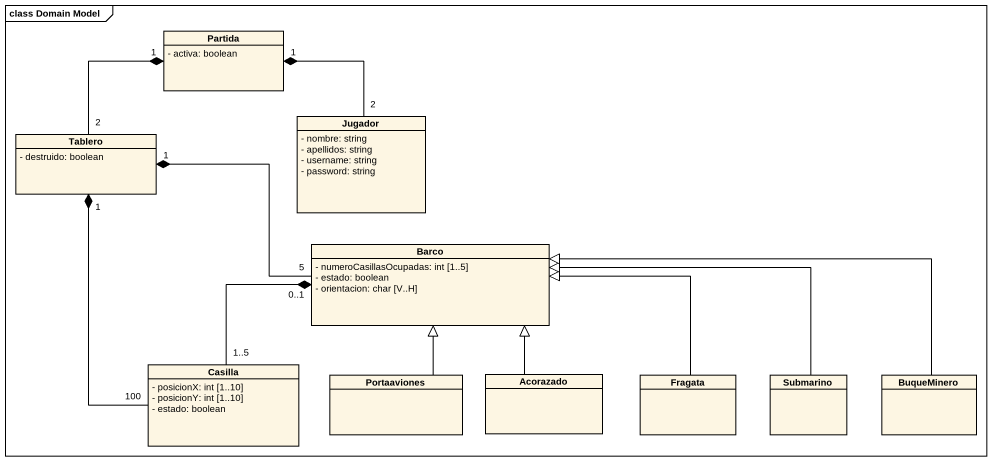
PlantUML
@startuml
mainframe class Domain Model
hide circle
hide empty members
skinparam classAttributeIconSize 0
class Partida {
  - activa: boolean
}
class Tablero {
  - destruido: boolean
}
class Jugador {
  - nombre: string
  - apellidos: string
  - username: string
  - password: string
}
class Barco {
  - numeroCasillasOcupadas: int [1..5]
  - estado: boolean
  - orientacion: char [V..H]
}
class Casilla {
  - posicionX: int [1..10]
  - posicionY: int [1..10]
  - estado: boolean
}
class Portaaviones
class Acorazado
class Fragata
class Submarino
class BuqueMinero
Tablero "2" -up-* "1" Partida
Jugador "2" -up-* "1" Partida
Barco "5" -left-* "1" Tablero
Casilla "100" -up-* "1" Tablero
Casilla "1..5" -right-* "0..1" Barco
Portaaviones -up-|> Barco
Acorazado -up-|> Barco
Fragata -left-|> Barco
Submarino -left-|> Barco
BuqueMinero -left-|> Barco
@enduml
